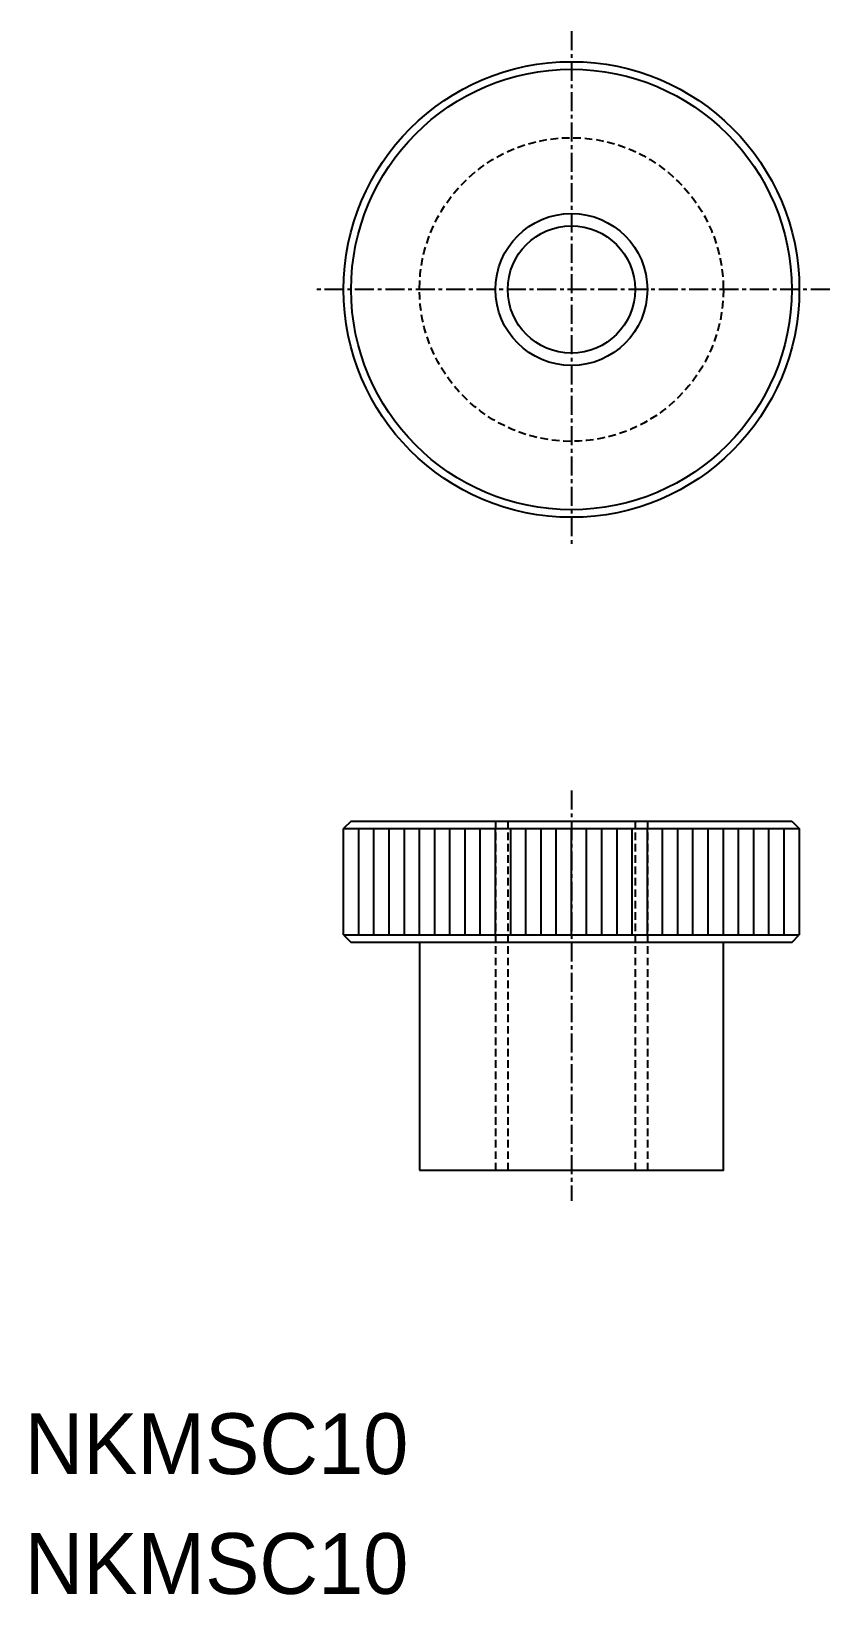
# Model space of a CAD drawing. Extents: x -12176 to -12123, y -311 to -208.
import ezdxf

# ---------------------------------------------------------------- set-up
doc = ezdxf.new("R2010")
doc.units = 0
doc.linetypes.add('CENTER', pattern=[2, 1.25, -0.25, 0.25, -0.25])
doc.linetypes.add('DASHED', pattern=[0.75, 0.5, -0.25])
doc.layers.get('0').update_dxf_attribs({"linetype": 'CONTINUOUS'})
doc.layers.add('CENTER', color=1, linetype='CENTER')

msp = doc.modelspace()

# ---------------------------------------------------------------- linework, layer by layer
at = {"color": 7, "linetype": 'CONTINUOUS'}
for p, q in [((-12154.46, -259.99), (-12154.96, -260.49)), ((-12154.46, -259.99), (-12125.46, -259.99)), ((-12125.46, -259.99), (-12124.96, -260.49)), ((-12154.96, -260.49), (-12124.96, -260.49)), ((-12154.96, -267.49), (-12154.96, -260.49)), ((-12153.96, -267.49), (-12153.96, -260.49)), ((-12152.96, -267.49), (-12152.96, -260.49)), ((-12151.96, -267.49), (-12151.96, -260.49)), ((-12150.96, -267.49), (-12150.96, -260.49)), ((-12149.96, -267.49), (-12149.96, -260.49)), ((-12148.96, -267.49), (-12148.96, -260.49)), ((-12147.96, -267.49), (-12147.96, -260.49)), ((-12146.96, -267.49), (-12146.96, -260.49)), ((-12145.96, -267.49), (-12145.96, -260.49)), ((-12144.96, -267.49), (-12144.96, -260.49)), ((-12143.96, -267.49), (-12143.96, -260.49)), ((-12142.96, -267.49), (-12142.96, -260.49)), ((-12141.96, -267.49), (-12141.96, -260.49)), ((-12140.96, -267.49), (-12140.96, -260.49)), ((-12139.96, -267.49), (-12139.96, -260.49)), ((-12138.96, -267.49), (-12138.96, -260.49)), ((-12137.96, -267.49), (-12137.96, -260.49)), ((-12136.96, -267.49), (-12136.96, -260.49)), ((-12135.96, -267.49), (-12135.96, -260.49)), ((-12134.96, -267.49), (-12134.96, -260.49)), ((-12133.96, -267.49), (-12133.96, -260.49)), ((-12132.96, -267.49), (-12132.96, -260.49)), ((-12131.96, -267.49), (-12131.96, -260.49)), ((-12130.96, -267.49), (-12130.96, -260.49)), ((-12129.96, -267.49), (-12129.96, -260.49)), ((-12128.96, -267.49), (-12128.96, -260.49)), ((-12127.96, -267.49), (-12127.96, -260.49)), ((-12126.96, -267.49), (-12126.96, -260.49)), ((-12125.96, -267.49), (-12125.96, -260.49)), ((-12124.96, -260.49), (-12124.96, -267.49)), ((-12154.96, -267.49), (-12124.96, -267.49)), ((-12154.96, -267.49), (-12154.46, -267.99)), ((-12125.46, -267.99), (-12124.96, -267.49)), ((-12125.46, -267.99), (-12154.46, -267.99))]:
    msp.add_line(p, q, dxfattribs=at)
at = {"color": 3, "linetype": 'DASHED'}
for p, q in [((-12144.96, -259.99), (-12144.96, -282.99)), ((-12144.15, -259.99), (-12144.15, -282.99)), ((-12135.77, -259.99), (-12135.77, -282.99)), ((-12134.96, -259.99), (-12134.96, -282.99))]:
    msp.add_line(p, q, dxfattribs=at)
at = {"color": 7, "linetype": 'CONTINUOUS'}
msp.add_lwpolyline([(-12149.96, -282.99), (-12129.96, -282.99), (-12129.96, -267.99), (-12149.96, -267.99)], close=True, dxfattribs=at)
for radius in [15, 14.5, 4.19]:
    msp.add_circle((-12139.96, -224.99), radius, dxfattribs=at)
at = {"color": 3, "linetype": 'DASHED'}
msp.add_circle((-12139.96, -224.99), 10, dxfattribs=at)
at = {"color": 3, "linetype": 'CONTINUOUS'}
msp.add_circle((-12139.96, -224.99), 5, dxfattribs=at)
at = {"layer": 'CENTER', "color": 1, "linetype": 'CENTER'}
for p, q in [((-12139.96, -207.99), (-12139.96, -241.99)), ((-12122.96, -224.99), (-12156.96, -224.99)), ((-12139.96, -257.99), (-12139.96, -284.99))]:
    msp.add_line(p, q, dxfattribs=at)

# ---------------------------------------------------------------- texts
at = {"color": 7, "linetype": 'CONTINUOUS'}
for p in [(-12175.96, -302.99), (-12175.96, -310.88)]:
    msp.add_text('NKMSC10', height=4, dxfattribs=at).set_placement(p)

doc.saveas('drawing.dxf')
